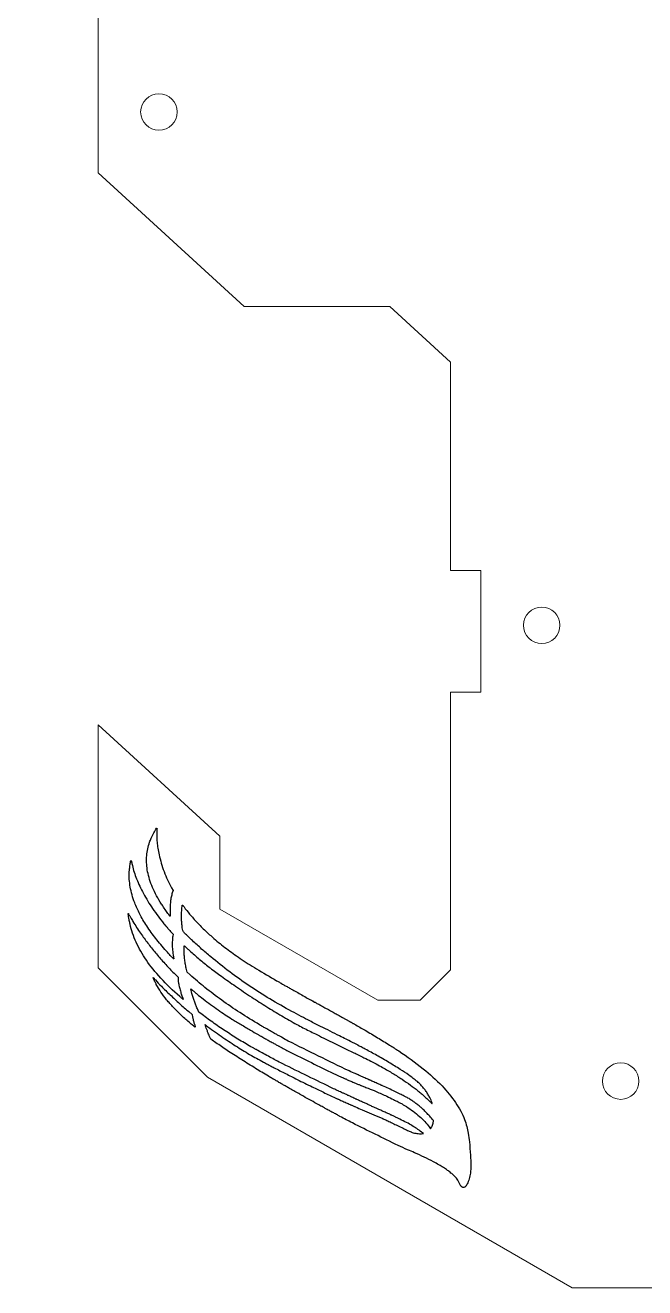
# Model space of a CAD drawing. Header units: millimetres. Extents: x 4 to 38, y -36.1 to -3.3.
# Drawn here: x 4.32 to 9.42, y -24.13 to -13.74 of the extents above; entities that cross this region are included whole.
import ezdxf

# ---------------------------------------------------------------- set-up
doc = ezdxf.new("R2010")
doc.units = ezdxf.units.MM
doc.header["$MEASUREMENT"] = 0
doc.layers.add('Layer 1', color=7, linetype='Continuous', lineweight=0)

# ---------------------------------------------------------------- blocks, each defined once
blk = doc.blocks.new('Block_5')
at = {"layer": 'Layer 1', "color": 18, "lineweight": 25, "true_color": 0x010101}
for points, knots in [([(5.36, -20.428), (5.355, -20.438), (5.351, -20.449), (5.347, -20.461), (5.341, -20.479), (5.336, -20.497), (5.332, -20.516), (5.328, -20.534), (5.325, -20.553), (5.323, -20.572), (5.322, -20.591), (5.322, -20.61), (5.322, -20.629), (5.323, -20.648), (5.325, -20.668), (5.328, -20.688), (5.331, -20.709), (5.336, -20.731), (5.342, -20.753), (5.348, -20.774), (5.356, -20.796), (5.364, -20.818), (5.373, -20.84), (5.383, -20.862), (5.395, -20.885), (5.407, -20.908), (5.42, -20.931), (5.434, -20.954), (5.441, -20.965), (5.448, -20.975), (5.455, -20.986), (5.463, -20.998), (5.472, -21.011), (5.48, -21.023), (5.488, -21.034), (5.496, -21.046), (5.504, -21.057), (5.507, -21.061), (5.511, -21.065), (5.514, -21.069), (5.515, -21.069), (5.515, -21.069), (5.515, -21.069), (5.516, -21.069), (5.516, -21.069), (5.516, -21.069), (5.517, -21.067), (5.517, -21.065), (5.517, -21.063), (5.517, -21.06), (5.517, -21.057), (5.517, -21.053), (5.517, -21.048), (5.517, -21.042), (5.517, -21.036), (5.516, -21.021), (5.516, -21.006), (5.516, -20.992), (5.517, -20.978), (5.517, -20.965), (5.519, -20.951), (5.52, -20.938), (5.522, -20.926), (5.524, -20.914), (5.527, -20.902), (5.53, -20.89), (5.533, -20.879), (5.533, -20.879), (5.54, -20.858), (5.54, -20.858), (5.54, -20.858), (5.528, -20.837), (5.528, -20.837), (5.516, -20.815), (5.505, -20.793), (5.495, -20.771), (5.484, -20.749), (5.475, -20.726), (5.466, -20.703), (5.457, -20.68), (5.45, -20.657), (5.443, -20.634), (5.436, -20.611), (5.43, -20.587), (5.425, -20.564), (5.421, -20.547), (5.417, -20.529), (5.415, -20.511), (5.412, -20.494), (5.41, -20.478), (5.408, -20.461), (5.407, -20.446), (5.406, -20.431), (5.405, -20.415), (5.405, -20.401), (5.406, -20.387), (5.406, -20.373), (5.407, -20.37), (5.407, -20.367), (5.407, -20.364), (5.407, -20.361), (5.407, -20.359), (5.407, -20.356), (5.407, -20.354), (5.407, -20.352), (5.408, -20.349), (5.408, -20.349), (5.407, -20.348), (5.407, -20.347), (5.407, -20.346), (5.407, -20.346), (5.406, -20.345), (5.405, -20.345), (5.404, -20.345), (5.403, -20.345), (5.396, -20.359), (5.388, -20.372), (5.381, -20.385), (5.374, -20.399), (5.367, -20.413), (5.36, -20.428)], [0, 0, 0, 0, 1, 1, 1, 2, 2, 2, 3, 3, 3, 4, 4, 4, 5, 5, 5, 6, 6, 6, 7, 7, 7, 8, 8, 8, 9, 9, 9, 10, 10, 10, 11, 11, 11, 12, 12, 12, 13, 13, 13, 14, 14, 14, 15, 15, 15, 16, 16, 16, 17, 17, 17, 18, 18, 18, 19, 19, 19, 20, 20, 20, 21, 21, 21, 22, 22, 22, 23, 23, 23, 24, 24, 24, 25, 25, 25, 26, 26, 26, 27, 27, 27, 28, 28, 28, 29, 29, 29, 30, 30, 30, 31, 31, 31, 32, 32, 32, 33, 33, 33, 34, 34, 34, 35, 35, 35, 36, 36, 36, 37, 37, 37, 38, 38, 38, 39, 39, 39, 40, 40, 40, 40]), ([(5.192, -20.611), (5.19, -20.623), (5.188, -20.635), (5.186, -20.646), (5.185, -20.657), (5.183, -20.669), (5.182, -20.68), (5.181, -20.688), (5.18, -20.697), (5.18, -20.706), (5.179, -20.726), (5.179, -20.747), (5.18, -20.768), (5.181, -20.788), (5.184, -20.809), (5.188, -20.83), (5.191, -20.851), (5.196, -20.872), (5.202, -20.893), (5.208, -20.915), (5.215, -20.937), (5.224, -20.959), (5.23, -20.975), (5.237, -20.991), (5.244, -21.006), (5.251, -21.022), (5.258, -21.037), (5.266, -21.053), (5.274, -21.069), (5.283, -21.084), (5.292, -21.1), (5.302, -21.117), (5.313, -21.133), (5.323, -21.15), (5.335, -21.168), (5.347, -21.186), (5.36, -21.204), (5.372, -21.22), (5.384, -21.237), (5.397, -21.253), (5.41, -21.27), (5.423, -21.287), (5.438, -21.303), (5.453, -21.322), (5.469, -21.34), (5.486, -21.358), (5.496, -21.37), (5.507, -21.382), (5.517, -21.394), (5.523, -21.4), (5.528, -21.405), (5.534, -21.411), (5.537, -21.414), (5.54, -21.418), (5.544, -21.421), (5.544, -21.421), (5.544, -21.421), (5.545, -21.421), (5.545, -21.421), (5.546, -21.421), (5.546, -21.42), (5.542, -21.4), (5.54, -21.38), (5.537, -21.361), (5.535, -21.344), (5.534, -21.328), (5.533, -21.311), (5.533, -21.297), (5.533, -21.284), (5.534, -21.27), (5.534, -21.258), (5.536, -21.246), (5.538, -21.234), (5.538, -21.234), (5.541, -21.219), (5.541, -21.219), (5.541, -21.219), (5.519, -21.195), (5.519, -21.195), (5.515, -21.191), (5.511, -21.187), (5.508, -21.183), (5.503, -21.177), (5.498, -21.172), (5.494, -21.166), (5.489, -21.16), (5.484, -21.154), (5.479, -21.148), (5.474, -21.143), (5.469, -21.137), (5.465, -21.132), (5.431, -21.091), (5.401, -21.05), (5.372, -21.008), (5.344, -20.967), (5.319, -20.925), (5.296, -20.883), (5.274, -20.843), (5.256, -20.803), (5.24, -20.763), (5.225, -20.726), (5.213, -20.688), (5.205, -20.652), (5.204, -20.647), (5.202, -20.642), (5.201, -20.636), (5.2, -20.632), (5.199, -20.628), (5.198, -20.623), (5.197, -20.619), (5.196, -20.616), (5.195, -20.612), (5.195, -20.611), (5.195, -20.611), (5.195, -20.611), (5.194, -20.611), (5.194, -20.611), (5.194, -20.611), (5.193, -20.61), (5.192, -20.611), (5.192, -20.611)], [0, 0, 0, 0, 1, 1, 1, 2, 2, 2, 3, 3, 3, 4, 4, 4, 5, 5, 5, 6, 6, 6, 7, 7, 7, 8, 8, 8, 9, 9, 9, 10, 10, 10, 11, 11, 11, 12, 12, 12, 13, 13, 13, 14, 14, 14, 15, 15, 15, 16, 16, 16, 17, 17, 17, 18, 18, 18, 19, 19, 19, 20, 20, 20, 21, 21, 21, 22, 22, 22, 23, 23, 23, 24, 24, 24, 25, 25, 25, 26, 26, 26, 27, 27, 27, 28, 28, 28, 29, 29, 29, 30, 30, 30, 31, 31, 31, 32, 32, 32, 33, 33, 33, 34, 34, 34, 35, 35, 35, 36, 36, 36, 37, 37, 37, 38, 38, 38, 39, 39, 39, 40, 40, 40, 40]), ([(5.616, -20.979), (5.615, -20.987), (5.614, -20.994), (5.613, -21.002), (5.612, -21.01), (5.611, -21.018), (5.611, -21.026), (5.61, -21.034), (5.61, -21.042), (5.609, -21.051), (5.609, -21.062), (5.609, -21.074), (5.609, -21.087), (5.609, -21.1), (5.61, -21.114), (5.612, -21.128), (5.613, -21.141), (5.614, -21.154), (5.616, -21.167), (5.617, -21.174), (5.619, -21.181), (5.621, -21.188), (5.624, -21.195), (5.629, -21.202), (5.635, -21.209), (5.657, -21.23), (5.678, -21.251), (5.7, -21.271), (5.725, -21.294), (5.75, -21.317), (5.775, -21.34), (5.799, -21.362), (5.824, -21.383), (5.85, -21.404), (5.9, -21.447), (5.952, -21.488), (6.006, -21.528), (6.058, -21.568), (6.112, -21.606), (6.167, -21.643), (6.223, -21.681), (6.279, -21.716), (6.337, -21.751), (6.396, -21.786), (6.456, -21.821), (6.516, -21.853), (6.543, -21.867), (6.569, -21.881), (6.595, -21.895), (6.619, -21.908), (6.642, -21.92), (6.665, -21.932), (6.695, -21.947), (6.724, -21.962), (6.754, -21.977), (6.806, -22.003), (6.858, -22.029), (6.91, -22.055), (6.928, -22.064), (6.945, -22.073), (6.963, -22.082), (6.979, -22.09), (6.995, -22.098), (7.011, -22.106), (7.024, -22.113), (7.037, -22.119), (7.051, -22.126), (7.055, -22.128), (7.059, -22.13), (7.063, -22.133), (7.066, -22.134), (7.069, -22.136), (7.072, -22.138), (7.077, -22.14), (7.082, -22.143), (7.087, -22.146), (7.093, -22.149), (7.099, -22.152), (7.105, -22.155), (7.11, -22.158), (7.116, -22.161), (7.122, -22.164), (7.154, -22.181), (7.185, -22.198), (7.216, -22.215), (7.249, -22.234), (7.283, -22.253), (7.316, -22.273), (7.347, -22.292), (7.378, -22.311), (7.409, -22.33), (7.433, -22.345), (7.457, -22.361), (7.48, -22.377), (7.493, -22.386), (7.505, -22.395), (7.517, -22.404), (7.528, -22.413), (7.539, -22.422), (7.55, -22.431), (7.56, -22.44), (7.57, -22.449), (7.579, -22.458), (7.587, -22.467), (7.595, -22.475), (7.602, -22.484), (7.608, -22.491), (7.613, -22.498), (7.618, -22.505), (7.624, -22.514), (7.63, -22.524), (7.636, -22.533), (7.642, -22.543), (7.647, -22.552), (7.652, -22.562), (7.657, -22.569), (7.66, -22.577), (7.663, -22.584), (7.666, -22.591), (7.669, -22.598), (7.671, -22.605), (7.672, -22.607), (7.672, -22.609), (7.672, -22.611), (7.672, -22.611), (7.672, -22.611), (7.671, -22.611), (7.671, -22.611), (7.67, -22.611), (7.67, -22.611), (7.667, -22.608), (7.665, -22.606), (7.662, -22.603), (7.656, -22.597), (7.65, -22.591), (7.644, -22.585), (7.634, -22.575), (7.624, -22.566), (7.613, -22.557), (7.603, -22.547), (7.592, -22.537), (7.581, -22.528), (7.573, -22.521), (7.564, -22.513), (7.555, -22.506), (7.535, -22.49), (7.514, -22.474), (7.493, -22.459), (7.471, -22.443), (7.448, -22.427), (7.425, -22.412), (7.4, -22.396), (7.374, -22.38), (7.349, -22.364), (7.321, -22.347), (7.293, -22.331), (7.264, -22.315), (7.247, -22.305), (7.23, -22.296), (7.212, -22.286), (7.197, -22.278), (7.182, -22.27), (7.166, -22.262), (7.148, -22.253), (7.13, -22.244), (7.111, -22.235), (7.083, -22.221), (7.055, -22.207), (7.027, -22.193), (6.967, -22.164), (6.908, -22.135), (6.848, -22.106), (6.802, -22.084), (6.757, -22.061), (6.711, -22.039), (6.677, -22.022), (6.643, -22.005), (6.609, -21.988), (6.592, -21.979), (6.575, -21.97), (6.559, -21.961), (6.517, -21.938), (6.475, -21.914), (6.434, -21.89), (6.393, -21.865), (6.352, -21.841), (6.312, -21.816), (6.27, -21.789), (6.228, -21.763), (6.187, -21.736), (6.142, -21.706), (6.098, -21.676), (6.054, -21.646), (6.015, -21.619), (5.976, -21.592), (5.938, -21.564), (5.906, -21.542), (5.876, -21.52), (5.846, -21.496), (5.819, -21.475), (5.792, -21.454), (5.766, -21.432), (5.739, -21.409), (5.712, -21.386), (5.686, -21.362), (5.679, -21.356), (5.673, -21.351), (5.667, -21.345), (5.661, -21.34), (5.656, -21.335), (5.65, -21.33), (5.645, -21.325), (5.641, -21.321), (5.636, -21.317), (5.635, -21.316), (5.634, -21.316), (5.634, -21.315), (5.633, -21.315), (5.633, -21.315), (5.633, -21.315), (5.633, -21.314), (5.632, -21.315), (5.632, -21.315), (5.632, -21.317), (5.632, -21.318), (5.631, -21.32), (5.631, -21.323), (5.631, -21.325), (5.631, -21.328), (5.63, -21.331), (5.63, -21.334), (5.63, -21.338), (5.63, -21.352), (5.631, -21.366), (5.631, -21.379), (5.632, -21.393), (5.633, -21.406), (5.635, -21.419), (5.636, -21.432), (5.638, -21.445), (5.64, -21.459), (5.642, -21.472), (5.645, -21.485), (5.648, -21.498), (5.648, -21.498), (5.655, -21.53), (5.655, -21.53), (5.655, -21.53), (5.68, -21.552), (5.68, -21.552), (5.719, -21.588), (5.76, -21.623), (5.802, -21.656), (5.847, -21.692), (5.893, -21.727), (5.94, -21.761), (5.989, -21.796), (6.039, -21.83), (6.09, -21.863), (6.143, -21.897), (6.197, -21.931), (6.251, -21.963), (6.253, -21.964), (6.255, -21.965), (6.257, -21.966), (6.259, -21.968), (6.261, -21.969), (6.263, -21.97), (6.265, -21.971), (6.268, -21.973), (6.27, -21.974), (6.271, -21.975), (6.273, -21.976), (6.274, -21.977), (6.283, -21.982), (6.292, -21.987), (6.301, -21.992), (6.314, -21.999), (6.326, -22.006), (6.338, -22.013), (6.351, -22.02), (6.363, -22.027), (6.375, -22.034), (6.383, -22.039), (6.392, -22.043), (6.4, -22.048), (6.404, -22.05), (6.408, -22.052), (6.412, -22.054), (6.416, -22.056), (6.42, -22.058), (6.424, -22.06), (6.427, -22.062), (6.43, -22.064), (6.433, -22.066), (6.434, -22.066), (6.436, -22.067), (6.437, -22.068), (6.453, -22.079), (6.47, -22.088), (6.488, -22.097), (6.571, -22.138), (6.655, -22.18), (6.738, -22.221), (6.821, -22.262), (6.905, -22.303), (6.988, -22.343), (7.007, -22.353), (7.026, -22.361), (7.046, -22.368), (7.047, -22.368), (7.048, -22.369), (7.049, -22.369), (7.054, -22.371), (7.059, -22.373), (7.063, -22.376), (7.069, -22.378), (7.075, -22.381), (7.08, -22.383), (7.087, -22.386), (7.093, -22.389), (7.099, -22.392), (7.106, -22.395), (7.112, -22.398), (7.119, -22.401), (7.125, -22.403), (7.13, -22.406), (7.136, -22.409), (7.141, -22.411), (7.146, -22.413), (7.151, -22.415), (7.153, -22.416), (7.154, -22.417), (7.156, -22.417), (7.158, -22.418), (7.159, -22.419), (7.161, -22.42), (7.166, -22.422), (7.17, -22.424), (7.175, -22.426), (7.18, -22.428), (7.186, -22.431), (7.191, -22.433), (7.197, -22.436), (7.204, -22.439), (7.21, -22.441), (7.215, -22.444), (7.221, -22.447), (7.227, -22.45), (7.232, -22.452), (7.237, -22.454), (7.242, -22.456), (7.247, -22.458), (7.251, -22.46), (7.256, -22.462), (7.256, -22.462), (7.257, -22.463), (7.257, -22.463), (7.259, -22.463), (7.262, -22.464), (7.264, -22.465), (7.281, -22.472), (7.298, -22.48), (7.315, -22.488), (7.332, -22.496), (7.349, -22.504), (7.365, -22.512), (7.38, -22.519), (7.395, -22.526), (7.409, -22.533), (7.42, -22.539), (7.432, -22.544), (7.443, -22.55), (7.45, -22.554), (7.457, -22.558), (7.465, -22.562), (7.47, -22.565), (7.476, -22.568), (7.482, -22.571), (7.488, -22.575), (7.494, -22.579), (7.499, -22.583), (7.508, -22.589), (7.517, -22.595), (7.526, -22.601), (7.535, -22.607), (7.543, -22.614), (7.551, -22.62), (7.56, -22.627), (7.568, -22.633), (7.576, -22.64), (7.583, -22.647), (7.591, -22.654), (7.599, -22.661), (7.607, -22.669), (7.615, -22.677), (7.623, -22.685), (7.632, -22.695), (7.642, -22.706), (7.652, -22.716), (7.661, -22.727), (7.67, -22.737), (7.68, -22.748), (7.682, -22.75), (7.683, -22.753), (7.683, -22.755), (7.683, -22.758), (7.682, -22.761), (7.681, -22.765), (7.68, -22.77), (7.678, -22.775), (7.677, -22.781), (7.675, -22.786), (7.673, -22.791), (7.671, -22.797), (7.67, -22.8), (7.668, -22.804), (7.666, -22.807), (7.666, -22.807), (7.659, -22.819), (7.659, -22.819), (7.659, -22.819), (7.647, -22.802), (7.647, -22.802), (7.636, -22.788), (7.624, -22.774), (7.611, -22.76), (7.598, -22.745), (7.583, -22.731), (7.567, -22.717), (7.551, -22.702), (7.535, -22.689), (7.517, -22.675), (7.499, -22.662), (7.48, -22.649), (7.461, -22.637), (7.454, -22.632), (7.447, -22.628), (7.44, -22.624), (7.433, -22.62), (7.426, -22.616), (7.419, -22.612), (7.41, -22.607), (7.401, -22.603), (7.393, -22.598), (7.38, -22.591), (7.366, -22.585), (7.353, -22.578), (7.335, -22.569), (7.317, -22.56), (7.299, -22.551), (7.285, -22.545), (7.27, -22.538), (7.256, -22.532), (7.241, -22.525), (7.226, -22.519), (7.211, -22.512), (7.189, -22.503), (7.167, -22.495), (7.145, -22.486), (7.139, -22.483), (7.132, -22.481), (7.126, -22.479), (7.12, -22.476), (7.114, -22.474), (7.108, -22.471), (7.103, -22.469), (7.098, -22.467), (7.093, -22.465), (7.09, -22.464), (7.087, -22.463), (7.084, -22.462), (7.081, -22.46), (7.079, -22.459), (7.076, -22.458), (7.072, -22.457), (7.068, -22.455), (7.065, -22.454), (7.061, -22.452), (7.056, -22.45), (7.052, -22.448), (7.048, -22.447), (7.044, -22.445), (7.04, -22.443), (7.036, -22.442), (7.032, -22.44), (7.027, -22.438), (7.022, -22.436), (7.017, -22.433), (7.011, -22.431), (7.006, -22.429), (7, -22.426), (6.995, -22.424), (6.99, -22.422), (6.985, -22.42), (6.98, -22.418), (6.976, -22.416), (6.972, -22.414), (6.967, -22.412), (6.963, -22.41), (6.959, -22.408), (6.955, -22.407), (6.952, -22.405), (6.948, -22.404), (6.945, -22.402), (6.943, -22.401), (6.942, -22.401), (6.94, -22.4), (6.913, -22.389), (6.887, -22.377), (6.86, -22.364), (6.8, -22.335), (6.739, -22.305), (6.678, -22.275), (6.618, -22.246), (6.557, -22.216), (6.497, -22.186), (6.47, -22.172), (6.443, -22.158), (6.417, -22.142), (6.415, -22.141), (6.413, -22.14), (6.411, -22.139), (6.408, -22.137), (6.404, -22.135), (6.401, -22.134), (6.397, -22.131), (6.393, -22.129), (6.389, -22.127), (6.385, -22.125), (6.381, -22.123), (6.377, -22.121), (6.367, -22.115), (6.358, -22.11), (6.348, -22.105), (6.337, -22.099), (6.326, -22.092), (6.315, -22.086), (6.305, -22.081), (6.295, -22.075), (6.285, -22.07), (6.28, -22.067), (6.275, -22.064), (6.27, -22.061), (6.268, -22.06), (6.267, -22.059), (6.265, -22.058), (6.262, -22.057), (6.26, -22.055), (6.257, -22.053), (6.254, -22.052), (6.251, -22.05), (6.248, -22.048), (6.245, -22.047), (6.242, -22.045), (6.24, -22.044), (6.219, -22.032), (6.198, -22.02), (6.178, -22.008), (6.152, -21.993), (6.126, -21.977), (6.1, -21.962), (6.074, -21.946), (6.049, -21.931), (6.024, -21.916), (6.006, -21.904), (5.988, -21.893), (5.97, -21.881), (5.95, -21.868), (5.93, -21.855), (5.911, -21.841), (5.89, -21.826), (5.869, -21.811), (5.848, -21.796), (5.828, -21.781), (5.808, -21.766), (5.788, -21.751), (5.771, -21.738), (5.754, -21.725), (5.738, -21.711), (5.734, -21.708), (5.731, -21.705), (5.727, -21.702), (5.723, -21.699), (5.719, -21.695), (5.716, -21.692), (5.712, -21.689), (5.709, -21.687), (5.706, -21.684), (5.703, -21.682), (5.701, -21.68), (5.699, -21.678), (5.699, -21.678), (5.686, -21.667), (5.686, -21.667), (5.686, -21.667), (5.695, -21.705), (5.695, -21.705), (5.698, -21.716), (5.701, -21.727), (5.705, -21.738), (5.708, -21.749), (5.711, -21.76), (5.715, -21.77), (5.719, -21.781), (5.723, -21.791), (5.727, -21.801), (5.731, -21.811), (5.735, -21.821), (5.74, -21.831), (5.74, -21.831), (5.753, -21.86), (5.753, -21.86), (5.753, -21.86), (5.778, -21.879), (5.778, -21.879), (5.811, -21.904), (5.844, -21.928), (5.879, -21.952), (5.912, -21.976), (5.947, -22), (5.982, -22.022), (6.016, -22.045), (6.051, -22.067), (6.087, -22.089), (6.122, -22.11), (6.158, -22.131), (6.194, -22.151), (6.197, -22.153), (6.2, -22.155), (6.204, -22.156), (6.207, -22.158), (6.21, -22.16), (6.213, -22.162), (6.215, -22.163), (6.218, -22.165), (6.221, -22.166), (6.222, -22.167), (6.223, -22.168), (6.225, -22.168), (6.229, -22.171), (6.234, -22.174), (6.238, -22.176), (6.254, -22.185), (6.27, -22.193), (6.286, -22.202), (6.303, -22.211), (6.32, -22.22), (6.337, -22.229), (6.352, -22.238), (6.367, -22.246), (6.383, -22.254), (6.403, -22.265), (6.423, -22.275), (6.443, -22.285), (6.511, -22.319), (6.58, -22.352), (6.648, -22.386), (6.718, -22.42), (6.789, -22.455), (6.86, -22.489), (6.873, -22.496), (6.886, -22.502), (6.899, -22.507), (6.902, -22.509), (6.904, -22.51), (6.907, -22.511), (6.914, -22.514), (6.92, -22.517), (6.926, -22.52), (6.933, -22.523), (6.941, -22.526), (6.948, -22.53), (6.956, -22.533), (6.964, -22.537), (6.972, -22.541), (6.98, -22.545), (6.988, -22.548), (6.996, -22.552), (7.003, -22.555), (7.01, -22.559), (7.018, -22.562), (7.024, -22.565), (7.03, -22.568), (7.037, -22.571), (7.039, -22.572), (7.042, -22.573), (7.045, -22.574), (7.048, -22.576), (7.05, -22.577), (7.053, -22.578), (7.058, -22.58), (7.062, -22.582), (7.067, -22.584), (7.072, -22.587), (7.078, -22.589), (7.083, -22.592), (7.089, -22.594), (7.094, -22.597), (7.1, -22.599), (7.11, -22.604), (7.119, -22.608), (7.129, -22.612), (7.137, -22.616), (7.146, -22.62), (7.155, -22.624), (7.165, -22.629), (7.174, -22.633), (7.184, -22.638), (7.196, -22.643), (7.208, -22.649), (7.221, -22.654), (7.225, -22.656), (7.229, -22.658), (7.233, -22.66), (7.238, -22.662), (7.244, -22.665), (7.25, -22.667), (7.256, -22.67), (7.262, -22.673), (7.268, -22.676), (7.274, -22.678), (7.279, -22.681), (7.285, -22.683), (7.29, -22.686), (7.295, -22.688), (7.301, -22.691), (7.306, -22.693), (7.311, -22.695), (7.316, -22.697), (7.32, -22.699), (7.325, -22.701), (7.329, -22.703), (7.331, -22.704), (7.333, -22.705), (7.335, -22.706), (7.338, -22.707), (7.34, -22.708), (7.342, -22.709), (7.349, -22.712), (7.355, -22.715), (7.361, -22.718), (7.368, -22.721), (7.375, -22.725), (7.383, -22.728), (7.391, -22.732), (7.399, -22.736), (7.406, -22.74), (7.425, -22.749), (7.443, -22.758), (7.462, -22.768), (7.477, -22.776), (7.492, -22.784), (7.506, -22.793), (7.52, -22.801), (7.533, -22.809), (7.545, -22.818), (7.559, -22.827), (7.571, -22.836), (7.584, -22.846), (7.584, -22.846), (7.601, -22.859), (7.601, -22.859), (7.601, -22.859), (7.584, -22.86), (7.584, -22.86), (7.579, -22.86), (7.574, -22.86), (7.568, -22.86), (7.561, -22.859), (7.554, -22.858), (7.547, -22.857), (7.54, -22.856), (7.533, -22.855), (7.526, -22.854), (7.52, -22.852), (7.514, -22.851), (7.508, -22.849), (7.505, -22.848), (7.501, -22.847), (7.498, -22.845), (7.489, -22.841), (7.479, -22.837), (7.47, -22.832), (7.458, -22.827), (7.445, -22.821), (7.433, -22.815), (7.418, -22.808), (7.402, -22.8), (7.387, -22.793), (7.373, -22.786), (7.359, -22.779), (7.345, -22.772), (7.332, -22.766), (7.32, -22.76), (7.307, -22.754), (7.296, -22.749), (7.286, -22.744), (7.275, -22.739), (7.272, -22.738), (7.269, -22.737), (7.267, -22.736), (7.262, -22.734), (7.257, -22.732), (7.252, -22.73), (7.225, -22.718), (7.199, -22.707), (7.172, -22.696), (7.147, -22.685), (7.121, -22.674), (7.096, -22.663), (7.078, -22.655), (7.06, -22.647), (7.041, -22.639), (7.038, -22.637), (7.035, -22.636), (7.032, -22.635), (7.029, -22.633), (7.025, -22.632), (7.022, -22.63), (7.018, -22.629), (7.015, -22.627), (7.012, -22.626), (7.009, -22.625), (7.007, -22.624), (7.004, -22.623), (7.002, -22.622), (6.999, -22.62), (6.996, -22.619), (6.991, -22.617), (6.986, -22.615), (6.981, -22.612), (6.975, -22.61), (6.97, -22.607), (6.964, -22.605), (6.958, -22.602), (6.952, -22.599), (6.946, -22.597), (6.941, -22.594), (6.935, -22.591), (6.929, -22.589), (6.924, -22.586), (6.919, -22.584), (6.913, -22.582), (6.909, -22.58), (6.905, -22.578), (6.9, -22.576), (6.898, -22.575), (6.896, -22.574), (6.894, -22.573), (6.887, -22.57), (6.881, -22.567), (6.874, -22.564), (6.842, -22.549), (6.81, -22.534), (6.778, -22.519), (6.747, -22.504), (6.716, -22.489), (6.685, -22.474), (6.665, -22.464), (6.644, -22.454), (6.623, -22.444), (6.602, -22.434), (6.582, -22.424), (6.561, -22.413), (6.529, -22.397), (6.498, -22.381), (6.466, -22.365), (6.435, -22.349), (6.403, -22.333), (6.372, -22.317), (6.361, -22.312), (6.35, -22.306), (6.339, -22.3), (6.337, -22.298), (6.334, -22.297), (6.331, -22.295), (6.326, -22.293), (6.321, -22.29), (6.317, -22.288), (6.311, -22.285), (6.306, -22.282), (6.301, -22.279), (6.295, -22.276), (6.29, -22.274), (6.285, -22.271), (6.246, -22.25), (6.207, -22.229), (6.17, -22.207), (6.131, -22.184), (6.092, -22.161), (6.055, -22.137), (6.015, -22.111), (5.975, -22.085), (5.936, -22.058), (5.894, -22.028), (5.852, -21.998), (5.811, -21.968), (5.811, -21.968), (5.803, -21.962), (5.803, -21.962), (5.803, -21.962), (5.806, -21.972), (5.806, -21.972), (5.808, -21.978), (5.81, -21.984), (5.812, -21.99), (5.816, -21.998), (5.819, -22.006), (5.822, -22.014), (5.825, -22.023), (5.829, -22.031), (5.832, -22.04), (5.835, -22.046), (5.838, -22.053), (5.841, -22.059), (5.841, -22.059), (5.851, -22.083), (5.851, -22.083), (5.851, -22.083), (5.904, -22.119), (5.904, -22.119), (5.934, -22.14), (5.965, -22.161), (5.996, -22.182), (6.032, -22.205), (6.069, -22.228), (6.105, -22.252), (6.142, -22.275), (6.18, -22.299), (6.218, -22.322), (6.253, -22.344), (6.289, -22.365), (6.325, -22.386), (6.327, -22.387), (6.329, -22.389), (6.331, -22.39), (6.333, -22.391), (6.335, -22.392), (6.337, -22.394), (6.339, -22.395), (6.341, -22.396), (6.343, -22.397), (6.344, -22.398), (6.345, -22.398), (6.347, -22.399), (6.348, -22.4), (6.349, -22.401), (6.35, -22.401), (6.352, -22.402), (6.354, -22.404), (6.356, -22.405), (6.358, -22.406), (6.36, -22.407), (6.362, -22.408), (6.364, -22.41), (6.366, -22.411), (6.368, -22.412), (6.371, -22.413), (6.374, -22.415), (6.376, -22.416), (6.381, -22.419), (6.385, -22.422), (6.389, -22.424), (6.394, -22.427), (6.399, -22.43), (6.404, -22.433), (6.409, -22.436), (6.414, -22.439), (6.419, -22.442), (6.425, -22.445), (6.431, -22.449), (6.437, -22.452), (6.446, -22.457), (6.454, -22.462), (6.463, -22.467), (6.472, -22.472), (6.481, -22.477), (6.491, -22.483), (6.499, -22.488), (6.508, -22.493), (6.517, -22.498), (6.525, -22.502), (6.533, -22.507), (6.541, -22.511), (6.549, -22.516), (6.556, -22.52), (6.564, -22.524), (6.57, -22.528), (6.577, -22.532), (6.583, -22.535), (6.586, -22.537), (6.588, -22.538), (6.591, -22.54), (6.598, -22.544), (6.605, -22.548), (6.612, -22.552), (6.633, -22.563), (6.654, -22.575), (6.676, -22.587), (6.697, -22.599), (6.718, -22.61), (6.739, -22.622), (6.751, -22.629), (6.763, -22.635), (6.775, -22.642), (6.778, -22.644), (6.782, -22.646), (6.786, -22.648), (6.789, -22.65), (6.793, -22.652), (6.797, -22.654), (6.8, -22.656), (6.803, -22.657), (6.807, -22.659), (6.809, -22.66), (6.811, -22.662), (6.813, -22.663), (6.815, -22.664), (6.817, -22.665), (6.82, -22.666), (6.824, -22.669), (6.828, -22.671), (6.832, -22.673), (6.837, -22.676), (6.842, -22.678), (6.847, -22.681), (6.852, -22.684), (6.857, -22.686), (6.862, -22.689), (6.867, -22.692), (6.872, -22.694), (6.877, -22.697), (6.882, -22.7), (6.887, -22.703), (6.892, -22.705), (6.896, -22.708), (6.901, -22.71), (6.905, -22.712), (6.908, -22.714), (6.91, -22.715), (6.913, -22.717), (6.947, -22.735), (6.981, -22.753), (7.016, -22.771), (7.078, -22.802), (7.141, -22.833), (7.203, -22.864), (7.266, -22.895), (7.329, -22.926), (7.392, -22.956), (7.418, -22.969), (7.444, -22.98), (7.47, -22.991), (7.489, -22.999), (7.509, -23.007), (7.528, -23.016), (7.554, -23.028), (7.58, -23.04), (7.606, -23.053), (7.631, -23.065), (7.657, -23.077), (7.682, -23.09), (7.697, -23.098), (7.713, -23.107), (7.728, -23.116), (7.74, -23.123), (7.752, -23.13), (7.764, -23.138), (7.776, -23.145), (7.787, -23.153), (7.798, -23.161), (7.808, -23.168), (7.817, -23.175), (7.827, -23.183), (7.835, -23.189), (7.843, -23.196), (7.85, -23.203), (7.856, -23.208), (7.861, -23.214), (7.866, -23.219), (7.87, -23.224), (7.874, -23.228), (7.878, -23.233), (7.881, -23.238), (7.884, -23.243), (7.887, -23.248), (7.89, -23.254), (7.893, -23.26), (7.895, -23.265), (7.898, -23.272), (7.901, -23.279), (7.905, -23.286), (7.907, -23.29), (7.911, -23.294), (7.915, -23.297), (7.918, -23.299), (7.922, -23.301), (7.925, -23.301), (7.93, -23.301), (7.934, -23.301), (7.938, -23.3), (7.94, -23.299), (7.942, -23.298), (7.943, -23.297), (7.945, -23.296), (7.946, -23.294), (7.948, -23.293), (7.95, -23.29), (7.951, -23.288), (7.953, -23.286), (7.955, -23.282), (7.958, -23.277), (7.96, -23.273), (7.967, -23.26), (7.973, -23.246), (7.977, -23.231), (7.982, -23.215), (7.985, -23.199), (7.987, -23.183), (7.989, -23.162), (7.99, -23.142), (7.99, -23.121), (7.99, -23.093), (7.989, -23.065), (7.987, -23.037), (7.984, -23), (7.982, -22.964), (7.978, -22.927), (7.976, -22.903), (7.973, -22.879), (7.969, -22.855), (7.966, -22.837), (7.962, -22.818), (7.957, -22.799), (7.952, -22.781), (7.946, -22.762), (7.939, -22.743), (7.921, -22.697), (7.896, -22.65), (7.865, -22.604), (7.833, -22.557), (7.796, -22.511), (7.753, -22.466), (7.706, -22.417), (7.654, -22.37), (7.598, -22.325), (7.534, -22.274), (7.466, -22.225), (7.397, -22.179), (7.372, -22.162), (7.347, -22.146), (7.321, -22.13), (7.289, -22.11), (7.256, -22.09), (7.223, -22.07), (7.189, -22.049), (7.155, -22.029), (7.121, -22.009), (7.092, -21.992), (7.063, -21.975), (7.034, -21.959), (7.031, -21.958), (7.028, -21.956), (7.025, -21.954), (7.022, -21.953), (7.019, -21.951), (7.016, -21.949), (7.014, -21.948), (7.011, -21.946), (7.009, -21.945), (7.008, -21.944), (7.006, -21.943), (7.005, -21.943), (7.004, -21.942), (7.002, -21.941), (7.001, -21.94), (6.998, -21.939), (6.996, -21.937), (6.993, -21.936), (6.99, -21.934), (6.987, -21.932), (6.984, -21.93), (6.981, -21.929), (6.977, -21.927), (6.974, -21.925), (6.971, -21.923), (6.968, -21.922), (6.964, -21.92), (6.961, -21.918), (6.957, -21.916), (6.954, -21.914), (6.951, -21.912), (6.947, -21.91), (6.944, -21.909), (6.942, -21.907), (6.94, -21.906), (6.938, -21.905), (6.935, -21.903), (6.932, -21.901), (6.929, -21.9), (6.919, -21.894), (6.909, -21.889), (6.9, -21.884), (6.888, -21.877), (6.877, -21.871), (6.866, -21.865), (6.853, -21.858), (6.84, -21.851), (6.827, -21.844), (6.815, -21.837), (6.802, -21.83), (6.789, -21.823), (6.777, -21.816), (6.765, -21.81), (6.754, -21.803), (6.744, -21.798), (6.734, -21.792), (6.724, -21.787), (6.72, -21.785), (6.717, -21.783), (6.713, -21.781), (6.71, -21.779), (6.707, -21.778), (6.705, -21.776), (6.705, -21.776), (6.694, -21.77), (6.694, -21.77), (6.691, -21.768), (6.687, -21.767), (6.684, -21.765), (6.681, -21.763), (6.678, -21.761), (6.675, -21.76), (6.661, -21.752), (6.648, -21.745), (6.635, -21.738), (6.619, -21.729), (6.604, -21.72), (6.588, -21.712), (6.573, -21.703), (6.558, -21.695), (6.544, -21.687), (6.538, -21.684), (6.532, -21.681), (6.526, -21.677), (6.517, -21.672), (6.508, -21.667), (6.499, -21.662), (6.489, -21.656), (6.48, -21.651), (6.471, -21.646), (6.462, -21.641), (6.454, -21.637), (6.446, -21.632), (6.441, -21.629), (6.437, -21.627), (6.433, -21.624), (6.431, -21.623), (6.428, -21.622), (6.426, -21.62), (6.422, -21.618), (6.419, -21.616), (6.415, -21.614), (6.412, -21.612), (6.408, -21.61), (6.404, -21.608), (6.4, -21.605), (6.396, -21.603), (6.392, -21.601), (6.336, -21.569), (6.281, -21.536), (6.226, -21.503), (6.18, -21.475), (6.136, -21.447), (6.092, -21.417), (6.053, -21.391), (6.015, -21.364), (5.979, -21.337), (5.943, -21.31), (5.909, -21.282), (5.876, -21.253), (5.852, -21.233), (5.829, -21.212), (5.806, -21.191), (5.783, -21.168), (5.76, -21.145), (5.738, -21.121), (5.716, -21.099), (5.696, -21.076), (5.676, -21.053), (5.659, -21.033), (5.644, -21.014), (5.63, -20.994), (5.628, -20.992), (5.627, -20.99), (5.626, -20.988), (5.625, -20.987), (5.623, -20.985), (5.622, -20.984), (5.621, -20.982), (5.62, -20.981), (5.619, -20.98), (5.619, -20.979), (5.618, -20.979), (5.618, -20.979), (5.618, -20.979), (5.618, -20.979), (5.618, -20.979), (5.617, -20.978), (5.616, -20.978), (5.616, -20.979)], [0, 0, 0, 0, 1, 1, 1, 2, 2, 2, 3, 3, 3, 4, 4, 4, 5, 5, 5, 6, 6, 6, 7, 7, 7, 8, 8, 8, 9, 9, 9, 10, 10, 10, 11, 11, 11, 12, 12, 12, 13, 13, 13, 14, 14, 14, 15, 15, 15, 16, 16, 16, 17, 17, 17, 18, 18, 18, 19, 19, 19, 20, 20, 20, 21, 21, 21, 22, 22, 22, 23, 23, 23, 24, 24, 24, 25, 25, 25, 26, 26, 26, 27, 27, 27, 28, 28, 28, 29, 29, 29, 30, 30, 30, 31, 31, 31, 32, 32, 32, 33, 33, 33, 34, 34, 34, 35, 35, 35, 36, 36, 36, 37, 37, 37, 38, 38, 38, 39, 39, 39, 40, 40, 40, 41, 41, 41, 42, 42, 42, 43, 43, 43, 44, 44, 44, 45, 45, 45, 46, 46, 46, 47, 47, 47, 48, 48, 48, 49, 49, 49, 50, 50, 50, 51, 51, 51, 52, 52, 52, 53, 53, 53, 54, 54, 54, 55, 55, 55, 56, 56, 56, 57, 57, 57, 58, 58, 58, 59, 59, 59, 60, 60, 60, 61, 61, 61, 62, 62, 62, 63, 63, 63, 64, 64, 64, 65, 65, 65, 66, 66, 66, 67, 67, 67, 68, 68, 68, 69, 69, 69, 70, 70, 70, 71, 71, 71, 72, 72, 72, 73, 73, 73, 74, 74, 74, 75, 75, 75, 76, 76, 76, 77, 77, 77, 78, 78, 78, 79, 79, 79, 80, 80, 80, 81, 81, 81, 82, 82, 82, 83, 83, 83, 84, 84, 84, 85, 85, 85, 86, 86, 86, 87, 87, 87, 88, 88, 88, 89, 89, 89, 90, 90, 90, 91, 91, 91, 92, 92, 92, 93, 93, 93, 94, 94, 94, 95, 95, 95, 96, 96, 96, 97, 97, 97, 98, 98, 98, 99, 99, 99, 100, 100, 100, 101, 101, 101, 102, 102, 102, 103, 103, 103, 104, 104, 104, 105, 105, 105, 106, 106, 106, 107, 107, 107, 108, 108, 108, 109, 109, 109, 110, 110, 110, 111, 111, 111, 112, 112, 112, 113, 113, 113, 114, 114, 114, 115, 115, 115, 116, 116, 116, 117, 117, 117, 118, 118, 118, 119, 119, 119, 120, 120, 120, 121, 121, 121, 122, 122, 122, 123, 123, 123, 124, 124, 124, 125, 125, 125, 126, 126, 126, 127, 127, 127, 128, 128, 128, 129, 129, 129, 130, 130, 130, 131, 131, 131, 132, 132, 132, 133, 133, 133, 134, 134, 134, 135, 135, 135, 136, 136, 136, 137, 137, 137, 138, 138, 138, 139, 139, 139, 140, 140, 140, 141, 141, 141, 142, 142, 142, 143, 143, 143, 144, 144, 144, 145, 145, 145, 146, 146, 146, 147, 147, 147, 148, 148, 148, 149, 149, 149, 150, 150, 150, 151, 151, 151, 152, 152, 152, 153, 153, 153, 154, 154, 154, 155, 155, 155, 156, 156, 156, 157, 157, 157, 158, 158, 158, 159, 159, 159, 160, 160, 160, 161, 161, 161, 162, 162, 162, 163, 163, 163, 164, 164, 164, 165, 165, 165, 166, 166, 166, 167, 167, 167, 168, 168, 168, 169, 169, 169, 170, 170, 170, 171, 171, 171, 172, 172, 172, 173, 173, 173, 174, 174, 174, 175, 175, 175, 176, 176, 176, 177, 177, 177, 178, 178, 178, 179, 179, 179, 180, 180, 180, 181, 181, 181, 182, 182, 182, 183, 183, 183, 184, 184, 184, 185, 185, 185, 186, 186, 186, 187, 187, 187, 188, 188, 188, 189, 189, 189, 190, 190, 190, 191, 191, 191, 192, 192, 192, 193, 193, 193, 194, 194, 194, 195, 195, 195, 196, 196, 196, 197, 197, 197, 198, 198, 198, 199, 199, 199, 200, 200, 200, 201, 201, 201, 202, 202, 202, 203, 203, 203, 204, 204, 204, 205, 205, 205, 206, 206, 206, 207, 207, 207, 208, 208, 208, 209, 209, 209, 210, 210, 210, 211, 211, 211, 212, 212, 212, 213, 213, 213, 214, 214, 214, 215, 215, 215, 216, 216, 216, 217, 217, 217, 218, 218, 218, 219, 219, 219, 220, 220, 220, 221, 221, 221, 222, 222, 222, 223, 223, 223, 224, 224, 224, 225, 225, 225, 226, 226, 226, 227, 227, 227, 228, 228, 228, 229, 229, 229, 230, 230, 230, 231, 231, 231, 232, 232, 232, 233, 233, 233, 234, 234, 234, 235, 235, 235, 236, 236, 236, 237, 237, 237, 238, 238, 238, 239, 239, 239, 240, 240, 240, 241, 241, 241, 242, 242, 242, 243, 243, 243, 244, 244, 244, 245, 245, 245, 246, 246, 246, 247, 247, 247, 248, 248, 248, 249, 249, 249, 250, 250, 250, 251, 251, 251, 252, 252, 252, 253, 253, 253, 254, 254, 254, 255, 255, 255, 256, 256, 256, 257, 257, 257, 258, 258, 258, 259, 259, 259, 260, 260, 260, 261, 261, 261, 262, 262, 262, 263, 263, 263, 264, 264, 264, 265, 265, 265, 266, 266, 266, 267, 267, 267, 268, 268, 268, 269, 269, 269, 270, 270, 270, 271, 271, 271, 272, 272, 272, 273, 273, 273, 274, 274, 274, 275, 275, 275, 276, 276, 276, 277, 277, 277, 278, 278, 278, 279, 279, 279, 280, 280, 280, 281, 281, 281, 282, 282, 282, 283, 283, 283, 284, 284, 284, 285, 285, 285, 286, 286, 286, 287, 287, 287, 288, 288, 288, 289, 289, 289, 290, 290, 290, 291, 291, 291, 292, 292, 292, 293, 293, 293, 294, 294, 294, 295, 295, 295, 296, 296, 296, 297, 297, 297, 298, 298, 298, 299, 299, 299, 300, 300, 300, 301, 301, 301, 302, 302, 302, 303, 303, 303, 304, 304, 304, 305, 305, 305, 306, 306, 306, 307, 307, 307, 308, 308, 308, 309, 309, 309, 310, 310, 310, 311, 311, 311, 312, 312, 312, 313, 313, 313, 314, 314, 314, 315, 315, 315, 316, 316, 316, 317, 317, 317, 318, 318, 318, 319, 319, 319, 320, 320, 320, 321, 321, 321, 322, 322, 322, 323, 323, 323, 324, 324, 324, 325, 325, 325, 326, 326, 326, 327, 327, 327, 328, 328, 328, 329, 329, 329, 330, 330, 330, 331, 331, 331, 332, 332, 332, 333, 333, 333, 334, 334, 334, 335, 335, 335, 336, 336, 336, 337, 337, 337, 338, 338, 338, 339, 339, 339, 340, 340, 340, 341, 341, 341, 342, 342, 342, 343, 343, 343, 344, 344, 344, 345, 345, 345, 346, 346, 346, 347, 347, 347, 348, 348, 348, 349, 349, 349, 350, 350, 350, 351, 351, 351, 352, 352, 352, 353, 353, 353, 354, 354, 354, 355, 355, 355, 356, 356, 356, 357, 357, 357, 358, 358, 358, 359, 359, 359, 360, 360, 360, 361, 361, 361, 362, 362, 362, 363, 363, 363, 364, 364, 364, 365, 365, 365, 366, 366, 366, 367, 367, 367, 368, 368, 368, 369, 369, 369, 370, 370, 370, 371, 371, 371, 372, 372, 372, 373, 373, 373, 374, 374, 374, 375, 375, 375, 376, 376, 376, 377, 377, 377, 378, 378, 378, 379, 379, 379, 380, 380, 380, 381, 381, 381, 382, 382, 382, 383, 383, 383, 384, 384, 384, 385, 385, 385, 386, 386, 386, 387, 387, 387, 388, 388, 388, 389, 389, 389, 390, 390, 390, 391, 391, 391, 392, 392, 392, 393, 393, 393, 394, 394, 394, 395, 395, 395, 396, 396, 396, 397, 397, 397, 398, 398, 398, 399, 399, 399, 400, 400, 400, 401, 401, 401, 402, 402, 402, 403, 403, 403, 404, 404, 404, 405, 405, 405, 406, 406, 406, 407, 407, 407, 408, 408, 408, 409, 409, 409, 410, 410, 410, 411, 411, 411, 412, 412, 412, 413, 413, 413, 414, 414, 414, 415, 415, 415, 416, 416, 416, 417, 417, 417, 418, 418, 418, 419, 419, 419, 420, 420, 420, 421, 421, 421, 422, 422, 422, 423, 423, 423, 424, 424, 424, 425, 425, 425, 426, 426, 426, 427, 427, 427, 428, 428, 428, 429, 429, 429, 430, 430, 430, 431, 431, 431, 432, 432, 432, 433, 433, 433, 434, 434, 434, 435, 435, 435, 436, 436, 436, 437, 437, 437, 437]), ([(5.17, -21.048), (5.171, -21.058), (5.173, -21.067), (5.174, -21.077), (5.176, -21.086), (5.178, -21.096), (5.18, -21.106), (5.182, -21.116), (5.184, -21.126), (5.186, -21.136), (5.197, -21.185), (5.214, -21.235), (5.237, -21.285), (5.259, -21.334), (5.287, -21.383), (5.32, -21.432), (5.354, -21.482), (5.394, -21.531), (5.439, -21.579), (5.487, -21.631), (5.539, -21.682), (5.595, -21.731), (5.599, -21.734), (5.602, -21.737), (5.606, -21.74), (5.609, -21.743), (5.612, -21.745), (5.615, -21.748), (5.617, -21.75), (5.62, -21.752), (5.623, -21.755), (5.623, -21.755), (5.623, -21.755), (5.623, -21.755), (5.623, -21.755), (5.623, -21.755), (5.623, -21.755), (5.624, -21.755), (5.624, -21.755), (5.624, -21.755), (5.623, -21.752), (5.622, -21.749), (5.621, -21.747), (5.62, -21.743), (5.618, -21.74), (5.617, -21.737), (5.616, -21.733), (5.614, -21.729), (5.613, -21.725), (5.609, -21.715), (5.605, -21.705), (5.603, -21.694), (5.599, -21.682), (5.596, -21.669), (5.593, -21.657), (5.59, -21.644), (5.587, -21.632), (5.585, -21.62), (5.583, -21.611), (5.582, -21.602), (5.582, -21.593), (5.582, -21.593), (5.581, -21.571), (5.581, -21.571), (5.581, -21.571), (5.565, -21.555), (5.565, -21.555), (5.542, -21.533), (5.519, -21.51), (5.498, -21.487), (5.474, -21.462), (5.451, -21.436), (5.429, -21.411), (5.406, -21.384), (5.384, -21.358), (5.363, -21.331), (5.342, -21.305), (5.321, -21.278), (5.302, -21.252), (5.292, -21.238), (5.282, -21.225), (5.273, -21.211), (5.262, -21.195), (5.251, -21.178), (5.24, -21.162), (5.23, -21.146), (5.22, -21.13), (5.21, -21.115), (5.203, -21.103), (5.196, -21.091), (5.189, -21.079), (5.187, -21.075), (5.185, -21.071), (5.183, -21.067), (5.181, -21.064), (5.179, -21.06), (5.177, -21.057), (5.175, -21.054), (5.173, -21.051), (5.172, -21.048), (5.172, -21.048), (5.171, -21.048), (5.171, -21.048), (5.171, -21.048), (5.171, -21.048), (5.171, -21.048), (5.17, -21.047), (5.17, -21.048), (5.17, -21.048)], [0, 0, 0, 0, 1, 1, 1, 2, 2, 2, 3, 3, 3, 4, 4, 4, 5, 5, 5, 6, 6, 6, 7, 7, 7, 8, 8, 8, 9, 9, 9, 10, 10, 10, 11, 11, 11, 12, 12, 12, 13, 13, 13, 14, 14, 14, 15, 15, 15, 16, 16, 16, 17, 17, 17, 18, 18, 18, 19, 19, 19, 20, 20, 20, 21, 21, 21, 22, 22, 22, 23, 23, 23, 24, 24, 24, 25, 25, 25, 26, 26, 26, 27, 27, 27, 28, 28, 28, 29, 29, 29, 30, 30, 30, 31, 31, 31, 32, 32, 32, 33, 33, 33, 34, 34, 34, 35, 35, 35, 36, 36, 36, 36]), ([(5.375, -21.575), (5.377, -21.58), (5.38, -21.586), (5.382, -21.591), (5.385, -21.598), (5.388, -21.604), (5.391, -21.61), (5.395, -21.618), (5.399, -21.625), (5.402, -21.632), (5.413, -21.653), (5.426, -21.674), (5.44, -21.694), (5.454, -21.715), (5.47, -21.736), (5.487, -21.757), (5.505, -21.779), (5.523, -21.8), (5.544, -21.822), (5.565, -21.844), (5.587, -21.866), (5.61, -21.887), (5.621, -21.898), (5.633, -21.908), (5.645, -21.919), (5.656, -21.929), (5.669, -21.94), (5.681, -21.95), (5.692, -21.96), (5.704, -21.97), (5.716, -21.98), (5.717, -21.981), (5.72, -21.982), (5.722, -21.983), (5.722, -21.983), (5.722, -21.983), (5.722, -21.983), (5.723, -21.983), (5.723, -21.983), (5.723, -21.982), (5.722, -21.98), (5.721, -21.977), (5.721, -21.974), (5.72, -21.971), (5.719, -21.968), (5.718, -21.965), (5.717, -21.961), (5.716, -21.957), (5.714, -21.953), (5.713, -21.949), (5.711, -21.944), (5.71, -21.94), (5.709, -21.935), (5.707, -21.93), (5.706, -21.925), (5.705, -21.921), (5.704, -21.916), (5.703, -21.911), (5.702, -21.908), (5.701, -21.904), (5.701, -21.901), (5.701, -21.901), (5.697, -21.878), (5.697, -21.878), (5.697, -21.878), (5.669, -21.855), (5.669, -21.855), (5.644, -21.834), (5.619, -21.812), (5.595, -21.79), (5.568, -21.766), (5.542, -21.742), (5.516, -21.717), (5.491, -21.694), (5.468, -21.671), (5.444, -21.647), (5.427, -21.63), (5.41, -21.612), (5.394, -21.594), (5.392, -21.591), (5.39, -21.589), (5.388, -21.587), (5.386, -21.585), (5.384, -21.583), (5.383, -21.581), (5.381, -21.579), (5.379, -21.577), (5.378, -21.576), (5.377, -21.575), (5.377, -21.575), (5.376, -21.574), (5.376, -21.574), (5.376, -21.574), (5.376, -21.574), (5.375, -21.574), (5.375, -21.575), (5.375, -21.575)], [0, 0, 0, 0, 1, 1, 1, 2, 2, 2, 3, 3, 3, 4, 4, 4, 5, 5, 5, 6, 6, 6, 7, 7, 7, 8, 8, 8, 9, 9, 9, 10, 10, 10, 11, 11, 11, 12, 12, 12, 13, 13, 13, 14, 14, 14, 15, 15, 15, 16, 16, 16, 17, 17, 17, 18, 18, 18, 19, 19, 19, 20, 20, 20, 21, 21, 21, 22, 22, 22, 23, 23, 23, 24, 24, 24, 25, 25, 25, 26, 26, 26, 27, 27, 27, 28, 28, 28, 29, 29, 29, 30, 30, 30, 31, 31, 31, 32, 32, 32, 32])]:
    blk.add_open_spline(points, degree=3, knots=knots, dxfattribs=at)

msp = doc.modelspace()

# ---------------------------------------------------------------- linework, layer by layer
at = {"layer": 'Layer 1', "color": 18, "lineweight": 9, "true_color": 0x010101}
for points, knots in [([(18.324, -6.354), (18.324, -6.354), (18.324, -3.354), (18.324, -3.354), (18.324, -3.354), (4.323, -3.354), (4.323, -3.354), (4.323, -3.354), (4.323, -6.354), (4.323, -6.354), (4.323, -6.354), (4.824, -6.354), (4.824, -6.354), (4.824, -6.354), (4.824, -7.354), (4.824, -7.354), (4.824, -7.354), (4.323, -7.354), (4.323, -7.354), (4.323, -7.354), (4.323, -9.354), (4.323, -9.354), (4.323, -9.354), (4.924, -9.954), (4.924, -9.954), (4.924, -9.954), (4.924, -14.954), (4.924, -14.954), (4.924, -14.954), (6.124, -16.054), (6.124, -16.054), (6.124, -16.054), (7.323, -16.054), (7.323, -16.054), (7.323, -16.054), (7.824, -16.512), (7.824, -16.512), (7.824, -16.512), (7.824, -18.227), (7.824, -18.227), (7.824, -18.227), (8.073, -18.227), (8.073, -18.227), (8.073, -18.227), (8.073, -19.227), (8.073, -19.227), (8.073, -19.227), (7.824, -19.227), (7.824, -19.227), (7.824, -19.227), (7.824, -21.512), (7.824, -21.512), (7.824, -21.512), (7.574, -21.762), (7.574, -21.762), (7.574, -21.762), (7.224, -21.762), (7.224, -21.762), (7.224, -21.762), (5.924, -21.011), (5.924, -21.011), (5.924, -21.011), (5.924, -20.411), (5.924, -20.411), (5.924, -20.411), (4.924, -19.495), (4.924, -19.495), (4.924, -19.495), (4.924, -21.495), (4.924, -21.495), (4.924, -21.495), (5.823, -22.395), (5.823, -22.395), (5.823, -22.395), (8.823, -24.127), (8.823, -24.127), (8.823, -24.127), (13.824, -24.127), (13.824, -24.127), (13.824, -24.127), (16.824, -22.395), (16.824, -22.395), (16.824, -22.395), (17.724, -21.495), (17.724, -21.495), (17.724, -21.495), (17.724, -19.495), (17.724, -19.495), (17.724, -19.495), (16.724, -20.411), (16.724, -20.411), (16.724, -20.411), (16.724, -21.011), (16.724, -21.011), (16.724, -21.011), (15.424, -21.762), (15.424, -21.762), (15.424, -21.762), (15.074, -21.762), (15.074, -21.762), (15.074, -21.762), (14.824, -21.512), (14.824, -21.512), (14.824, -21.512), (14.824, -19.227), (14.824, -19.227), (14.824, -19.227), (14.574, -19.227), (14.574, -19.227), (14.574, -19.227), (14.574, -18.227), (14.574, -18.227), (14.574, -18.227), (14.824, -18.227), (14.824, -18.227), (14.824, -18.227), (14.824, -16.512), (14.824, -16.512), (14.824, -16.512), (15.324, -16.054), (15.324, -16.054), (15.324, -16.054), (16.524, -16.054), (16.524, -16.054), (16.524, -16.054), (17.724, -14.954), (17.724, -14.954), (17.724, -14.954), (17.724, -9.954), (17.724, -9.954), (17.724, -9.954), (18.324, -9.354), (18.324, -9.354), (18.324, -9.354), (18.324, -7.354), (18.324, -7.354), (18.324, -7.354), (17.824, -7.354), (17.824, -7.354), (17.824, -7.354), (17.824, -6.354), (17.824, -6.354), (17.824, -6.354), (18.324, -6.354), (18.324, -6.354)], [0, 0, 0, 0, 1, 1, 1, 2, 2, 2, 3, 3, 3, 4, 4, 4, 5, 5, 5, 6, 6, 6, 7, 7, 7, 8, 8, 8, 9, 9, 9, 10, 10, 10, 11, 11, 11, 12, 12, 12, 13, 13, 13, 14, 14, 14, 15, 15, 15, 16, 16, 16, 17, 17, 17, 18, 18, 18, 19, 19, 19, 20, 20, 20, 21, 21, 21, 22, 22, 22, 23, 23, 23, 24, 24, 24, 25, 25, 25, 26, 26, 26, 27, 27, 27, 28, 28, 28, 29, 29, 29, 30, 30, 30, 31, 31, 31, 32, 32, 32, 33, 33, 33, 34, 34, 34, 35, 35, 35, 36, 36, 36, 37, 37, 37, 38, 38, 38, 39, 39, 39, 40, 40, 40, 41, 41, 41, 42, 42, 42, 43, 43, 43, 44, 44, 44, 45, 45, 45, 46, 46, 46, 47, 47, 47, 48, 48, 48, 48]), ([(5.424, -14.604), (5.341, -14.604), (5.273, -14.537), (5.273, -14.454), (5.273, -14.371), (5.341, -14.304), (5.424, -14.304), (5.506, -14.304), (5.574, -14.371), (5.574, -14.454), (5.574, -14.537), (5.506, -14.604), (5.424, -14.604)], [0, 0, 0, 0, 1, 1, 1, 2, 2, 2, 3, 3, 3, 4, 4, 4, 4]), ([(8.574, -18.827), (8.491, -18.827), (8.424, -18.76), (8.424, -18.677), (8.424, -18.594), (8.491, -18.527), (8.574, -18.527), (8.657, -18.527), (8.724, -18.594), (8.724, -18.677), (8.724, -18.76), (8.657, -18.827), (8.574, -18.827)], [0, 0, 0, 0, 1, 1, 1, 2, 2, 2, 3, 3, 3, 4, 4, 4, 4]), ([(9.224, -22.577), (9.141, -22.577), (9.074, -22.51), (9.074, -22.427), (9.074, -22.344), (9.141, -22.277), (9.224, -22.277), (9.306, -22.277), (9.373, -22.344), (9.373, -22.427), (9.373, -22.51), (9.306, -22.577), (9.224, -22.577)], [0, 0, 0, 0, 1, 1, 1, 2, 2, 2, 3, 3, 3, 4, 4, 4, 4])]:
    msp.add_open_spline(points, degree=3, knots=knots, dxfattribs=at)

# ---------------------------------------------------------------- block references
at = {"layer": 'Layer 1'}
msp.add_blockref('Block_5', (0, 0), dxfattribs=at)

doc.saveas('drawing.dxf')
